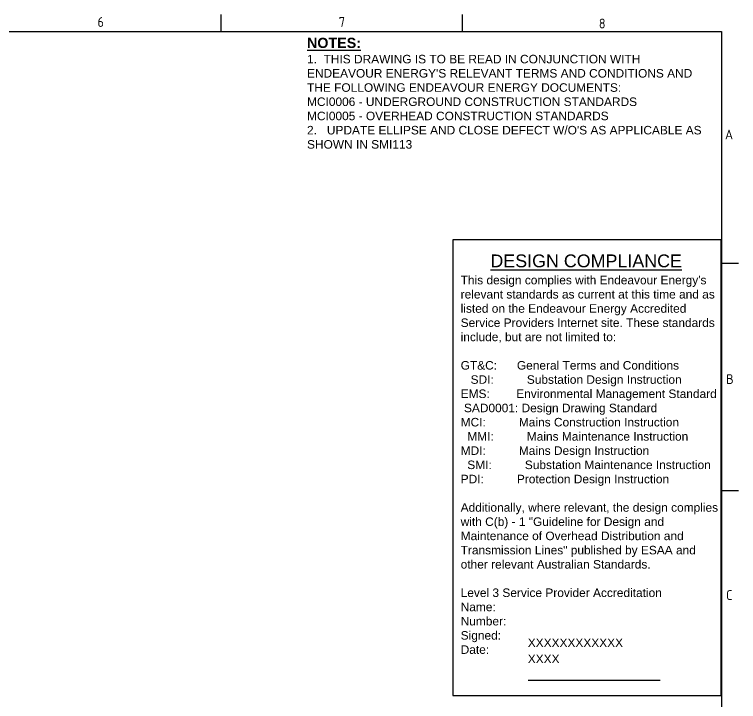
# Paper-space layout 'A2' of a CAD drawing. Header units: metres, sheet in millimetres. Extents: x 0 to 586, y 0 to 412.
# Drawn here: x 374 to 586.4, y 211 to 412.4 of the extents above; entities that cross this region are included whole.
import ezdxf
from ezdxf.enums import TextEntityAlignment as Align

# ---------------------------------------------------------------- set-up
doc = ezdxf.new("R2010")
doc.units = ezdxf.units.M
doc.layers.get('0').update_dxf_attribs({"color": 6})
doc.layers.add('Mains_HV_NEW_Hardwired', color=2, linetype='Continuous')
doc.layers.add('Notes', color=7, linetype='Continuous')
doc.styles.add('iecARIAL', font='ARIAL.TTF', dxfattribs={"height": 2})
doc.styles.add('iecISOCP', font='isocp.shx')
doc.styles.get("Standard").update_dxf_attribs({"font": 'ARIAL.TTF'})

# ---------------------------------------------------------------- blocks, each defined once
blk = doc.blocks.new('Note_Design Compliance')
blk.add_line((22.17, 4.5), (60.82, 4.5))
blk.add_lwpolyline([(0, 0), (78.78, 0), (78.78, 133.61), (0, 133.61)], close=True)
at = {"insert": (2.34, 129.33), "char_height": 3.75, "width": 75.4353, "attachment_point": 1}
blk.add_mtext('      {\\LDESIGN COMPLIANCE\\P\\H0.6667x;\\lThis design complies with Endeavour Energy\'s relevant standards as current at this time and as listed on the Endeavour Energy Accredited Service Providers Internet site. These standards include, but are not limited to:\\P\\PGT&C:      General Terms and Conditions               SDI:          Substation Design Instruction\\PEMS:        Environmental Management Standard  SAD0001: Design Drawing Standard\\PMCI:          Mains Construction Instruction              MMI:          Mains Maintenance Instruction\\PMDI:          Mains Design Instruction                       SMI:          Substation Maintenance Instruction\\PPDI:          Protection Design Instruction\\P\\PAdditionally, where relevant, the design complies with C(b) - 1 "Guideline for Design and Maintenance of Overhead Distribution and Transmission Lines" published by ESAA and other relevant Australian Standards. \\P\\PLevel 3 Service Provider Accreditation\\PName:\\PNumber: \\PSigned:\\PDate:}', dxfattribs=at)
at = {"style": 'iecARIAL'}
for tag, p in [('PNAME', (22.02, 14.22)), ('PNUMBER', (22.02, 9.5))]:
    blk.add_attdef(tag, p, '', height=2.5, dxfattribs=at)
blk = doc.blocks.new('A2_FRAME_TITLE')
at = {"layer": 'Notes', "color": 7}
for p, q in [((434.68, 407.42), (434.68, 412.42)), ((505.43, 407.42), (505.43, 412.42)), ((581.39, 339.5), (586.39, 339.5)), ((581.39, 272.85), (586.39, 272.85))]:
    blk.add_line(p, q, dxfattribs=at)
at = {"layer": 'Notes', "color": 3}
for p, q in [((165.29, 407.42), (581.39, 407.42)), ((581.39, 407.42), (581.39, 5))]:
    blk.add_line(p, q, dxfattribs=at)
at = {"layer": 'Notes', "color": 7, "style": 'iecISOCP'}
for s, p in [('6', (399.31, 407.92)), ('7', (470.06, 407.92)), ('8', (546.4, 407.47))]:
    blk.add_text(s, height=2.88, dxfattribs=at).set_placement(p, align=Align.BOTTOM_CENTER)
for s, p in [('A', (582.45, 377.26)), ('B', (582.77, 305.5)), ('C', (582.77, 242.18))]:
    blk.add_text(s, height=2.88, dxfattribs=at).set_placement(p, align=Align.MIDDLE_LEFT)
at = {"layer": 'Notes', "color": 7, "style": 'iecISOCP', "flags": 8}
blk.add_attdef('VERSION_NO', text='', height=2.5, rotation=90, dxfattribs=at).set_placement((154.95, 42.84), align=Align.MIDDLE_CENTER)
at = {"layer": 'Notes', "color": 7, "style": 'iecISOCP'}
for tag, p in [('CAP_NO', (274.43, 43.02)), ('IE_NUM', (274.43, 37.38)), ('GEN_WO', (217.74, 31.2)), ('HV_SWITCH', (274.43, 31.2)), ('OH_WO', (217.74, 25.1)), ('UBD_REF', (274.43, 25.1)), ('UG_WO', (217.74, 19.49)), ('GIS_MAP_No', (274.43, 19.49)), ('SUB_WO', (217.74, 13.64)), ('HV_OP_DIAG', (274.43, 13.64)), ('LGA', (274.43, 7.06))]:
    blk.add_attdef(tag, p, '', height=2.5, dxfattribs=at)
at = {"layer": 'Notes', "color": 2, "style": 'iecISOCP'}
for tag, p in [('T1', (441.71, 33.55)), ('T2', (441.71, 28.43)), ('T3', (441.71, 23.01)), ('T4', (441.4, 17.78)), ('T5', (441.4, 12.35)), ('T6', (441.4, 7.09))]:
    blk.add_attdef(tag, text='', height=3.5, dxfattribs=at).set_placement(p, align=Align.CENTER)
at = {"layer": 'Notes', "color": 7, "style": 'iecISOCP'}
for tag, p in [('scale', (324.78, 31.98)), ('DRAWN', (324.78, 24.31)), ('DATE', (324.78, 16.26)), ("CH'D", (324.4, 7.73)), ('DESIGN', (362.64, 8.29))]:
    blk.add_attdef(tag, text='', height=2.5, dxfattribs=at).set_placement(p, align=Align.CENTER)
at = {"layer": 'Notes', "color": 4, "style": 'iecISOCP'}
blk.add_attdef('NUM', text='', height=7, dxfattribs=at).set_placement((549.94, 16.48), align=Align.CENTER)
at = {"layer": 'Notes', "color": 1, "style": 'iecISOCP'}
blk.add_attdef('REV', text='', height=5, dxfattribs=at).set_placement((576.56, 16.48), align=Align.CENTER)
at = {"layer": 'Notes', "color": 7, "style": 'iecISOCP'}
for tag, p in [('NS', (548.07, 7.5)), ('SHTS', (562.68, 7.5))]:
    blk.add_attdef(tag, text='', height=2.5, dxfattribs=at).set_placement(p, align=Align.MIDDLE)
at = {"layer": 'Notes', "style": 'iecISOCP'}
blk.add_attdef('ExportID', (4.99, 1.62), '', height=2.5, dxfattribs=at)
at = {"layer": 'Notes', "style": 'iecISOCP', "flags": 1}
for tag, p in [('ProjectType', (6.3, -8.26)), ('ProjectNumber', (23.01, -7.98)), ('DrawingNumber', (42.02, -7.98)), ('ProjectDescription', (60.75, -8.26)), ('ExportDate', (86.99, -8.34)), ('ExportUserName', (104.82, -7.69)), ('DesignerCompanyName', (128.16, -8.26)), ('GIS_SUCCESS', (157.54, -7.98)), ('CAD_SUCCESS', (175.98, -7.98)), ('Comments', (223.32, -8.34)), ('ExportCategories', (243.1, -8.34)), ('ExportAreaOfInterest', (260.42, -7.82))]:
    blk.add_attdef(tag, p, '', height=1, dxfattribs=at)
at = {"layer": 'Notes', "color": 7, "style": 'iecISOCP', "flags": 1}
blk.add_attdef('DEPOTCODE', (200.33, -8.34), '', height=1, dxfattribs=at)

psp = doc.layouts.new('A2')

# ---------------------------------------------------------------- block references
at = {"layer": 'Mains_HV_NEW_Hardwired'}
psp.add_blockref('A2_FRAME_TITLE', (0, 0), dxfattribs=at)
at = {"layer": 'Notes', "color": 7}
psp.add_blockref('Note_Design Compliance', (502.55, 212.72), dxfattribs=at).add_auto_attribs({'PNAME': 'XXXXXXXXXXXX', 'PNUMBER': 'XXXX'})

# ---------------------------------------------------------------- texts
at = {"layer": 'Notes', "insert": (459.82, 405.59), "char_height": 3, "width": 117.1902, "attachment_point": 1, "style": 'iecISOCP'}
psp.add_mtext("{\\fArial|b1|i0|c0|p34;\\LNOTES:\\P\\fArial|b0|i0|c0|p34;\\H0.8333X;\\l1.  THIS DRAWING IS TO BE READ IN CONJUNCTION WITH ENDEAVOUR ENERGY'S RELEVANT TERMS AND CONDITIONS AND THE FOLLOWING ENDEAVOUR ENERGY DOCUMENTS:\\PMCI0006 - UNDERGROUND CONSTRUCTION STANDARDS\\PMCI0005 - OVERHEAD CONSTRUCTION STANDARDS\\P2.   UPDATE ELLIPSE AND CLOSE DEFECT W/O'S AS APPLICABLE AS SHOWN IN SMI113}", dxfattribs=at)

doc.saveas('drawing.dxf')
